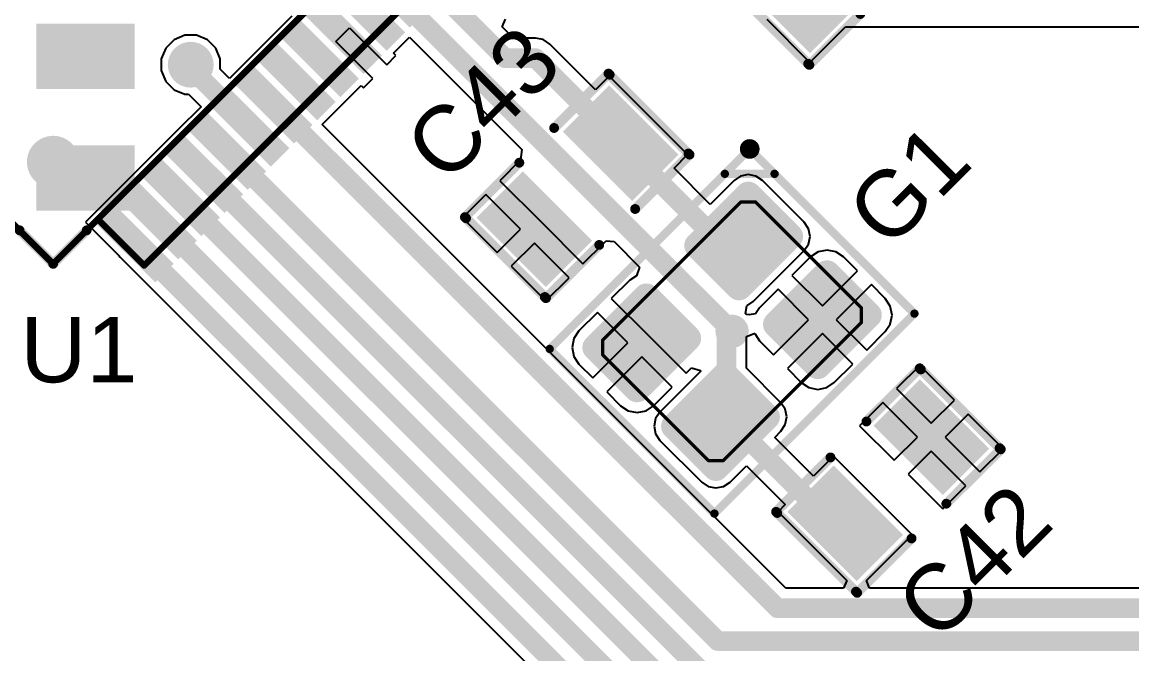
# Model space of a CAD drawing. Header units: millimetres. Extents: x 100 to 300, y 101 to 245.
# Drawn here: x 199.53 to 216.47, y 129.6 to 139.25 of the extents above; entities that cross this region are included whole.
import ezdxf

# ---------------------------------------------------------------- set-up
doc = ezdxf.new("R2010")
doc.units = ezdxf.units.MM
for name, color, linetype in [('BottomPaste', 16, 'Continuous'), ('BottomSolder', 6, 'Continuous'), ('Mechanical11', 56, 'Continuous'), ('Mechanical13', 56, 'Continuous'), ('Mechanical15', 56, 'Continuous'), ('TopLayer', 1, 'Continuous'), ('TopOverlay', 2, 'Continuous'), ('TopPaste', 8, 'Continuous'), ('TopSolder', 216, 'Continuous'), ('ViaHoleLayer', 16, 'Continuous')]:
    doc.layers.add(name, color=color, linetype=linetype)
doc.styles.add('Arial', font='', dxfattribs={"height": 0.2})
doc.styles.get('Arial').set_extended_font_data('Arial')

# ---------------------------------------------------------------- blocks, each defined once
blk = doc.blocks.new('LQFP100_66')
at = {"layer": 'TopLayer'}
for points in [[(-7.14999967, 6.149990239999999), (-7.14999967, 5.84999084), (-8.34999981, 5.84999084), (-8.34999981, 6.149990239999999)], [(-7.14999967, 5.649991239999999), (-7.14999967, 5.349991839999999), (-8.34999981, 5.349991839999999), (-8.34999981, 5.649991239999999)], [(-7.14999967, 5.14999224), (-7.14999967, 4.84999284), (-8.34999981, 4.84999284), (-8.34999981, 5.14999224)], [(-7.14999967, 4.64999324), (-7.14999967, 4.34999384), (-8.34999981, 4.34999384), (-8.34999981, 4.64999324)], [(-7.14999967, 4.14999424), (-7.14999967, 3.84999484), (-8.34999981, 3.84999484), (-8.34999981, 4.14999424)], [(-7.14999967, 3.64999524), (-7.14999967, 3.34999584), (-8.34999981, 3.34999584), (-8.34999981, 3.64999524)], [(-7.14999967, 3.14999624), (-7.14999967, 2.84999684), (-8.34999981, 2.84999684), (-8.34999981, 3.14999624)], [(-7.14999967, 2.64999724), (-7.14999967, 2.34999784), (-8.34999981, 2.34999784), (-8.34999981, 2.64999724)], [(-7.14999967, 2.14999824), (-7.14999967, 1.84999884), (-8.34999981, 1.84999884), (-8.34999981, 2.14999824)], [(-7.14999967, 1.64999924), (-7.14999967, 1.34999984), (-8.34999981, 1.34999984), (-8.34999981, 1.64999924)], [(-7.14999967, 1.15000024), (-7.14999967, 0.8500008399999999), (-8.34999981, 0.8500008399999999), (-8.34999981, 1.15000024)], [(-7.14999967, 0.65000124), (-7.14999967, 0.35000184), (-8.34999981, 0.35000184), (-8.34999981, 0.65000124)]]:
    blk.add_hatch(color=1, dxfattribs=at).paths.add_polyline_path(points)
at = {"layer": 'TopPaste'}
for points in [[(-7.14999967, 6.149990239999999), (-7.14999967, 5.84999084), (-8.34999981, 5.84999084), (-8.34999981, 6.149990239999999)], [(-7.14999967, 5.649991239999999), (-7.14999967, 5.349991839999999), (-8.34999981, 5.349991839999999), (-8.34999981, 5.649991239999999)], [(-7.14999967, 5.14999224), (-7.14999967, 4.84999284), (-8.34999981, 4.84999284), (-8.34999981, 5.14999224)], [(-7.14999967, 4.64999324), (-7.14999967, 4.34999384), (-8.34999981, 4.34999384), (-8.34999981, 4.64999324)], [(-7.14999967, 4.14999424), (-7.14999967, 3.84999484), (-8.34999981, 3.84999484), (-8.34999981, 4.14999424)], [(-7.14999967, 3.64999524), (-7.14999967, 3.34999584), (-8.34999981, 3.34999584), (-8.34999981, 3.64999524)], [(-7.14999967, 3.14999624), (-7.14999967, 2.84999684), (-8.34999981, 2.84999684), (-8.34999981, 3.14999624)], [(-7.14999967, 2.64999724), (-7.14999967, 2.34999784), (-8.34999981, 2.34999784), (-8.34999981, 2.64999724)], [(-7.14999967, 2.14999824), (-7.14999967, 1.84999884), (-8.34999981, 1.84999884), (-8.34999981, 2.14999824)], [(-7.14999967, 1.64999924), (-7.14999967, 1.34999984), (-8.34999981, 1.34999984), (-8.34999981, 1.64999924)], [(-7.14999967, 1.15000024), (-7.14999967, 0.8500008399999999), (-8.34999981, 0.8500008399999999), (-8.34999981, 1.15000024)], [(-7.14999967, 0.65000124), (-7.14999967, 0.35000184), (-8.34999981, 0.35000184), (-8.34999981, 0.65000124)]]:
    blk.add_hatch(color=8, dxfattribs=at).paths.add_polyline_path(points)
at = {"layer": 'TopSolder'}
for points in [[(-7.09999977, 6.19999014), (-7.09999977, 5.79999094), (-8.39999971, 5.79999094), (-8.39999971, 6.19999014)], [(-7.09999977, 5.69999114), (-7.09999977, 5.299991939999999), (-8.39999971, 5.299991939999999), (-8.39999971, 5.69999114)], [(-7.09999977, 5.199992139999999), (-7.09999977, 4.79999294), (-8.39999971, 4.79999294), (-8.39999971, 5.199992139999999)], [(-7.09999977, 4.69999314), (-7.09999977, 4.299993939999999), (-8.39999971, 4.299993939999999), (-8.39999971, 4.69999314)], [(-7.09999977, 4.19999414), (-7.09999977, 3.799994939999999), (-8.39999971, 3.799994939999999), (-8.39999971, 4.19999414)], [(-7.09999977, 3.69999514), (-7.09999977, 3.29999594), (-8.39999971, 3.29999594), (-8.39999971, 3.69999514)], [(-7.09999977, 3.19999614), (-7.09999977, 2.79999694), (-8.39999971, 2.79999694), (-8.39999971, 3.19999614)], [(-7.09999977, 2.69999714), (-7.09999977, 2.29999794), (-8.39999971, 2.29999794), (-8.39999971, 2.69999714)], [(-7.09999977, 2.19999814), (-7.09999977, 1.79999894), (-8.39999971, 1.79999894), (-8.39999971, 2.19999814)], [(-7.09999977, 1.69999914), (-7.09999977, 1.29999994), (-8.39999971, 1.29999994), (-8.39999971, 1.69999914)], [(-7.09999977, 1.20000014), (-7.09999977, 0.8000009399999999), (-8.39999971, 0.8000009399999999), (-8.39999971, 1.20000014)], [(-7.09999977, 0.7000011399999999), (-7.09999977, 0.30000194), (-8.39999971, 0.3000019399999999), (-8.39999971, 0.7000011399999999)]]:
    blk.add_hatch(color=216, dxfattribs=at).paths.add_polyline_path(points)
at = {"layer": 'Mechanical11', "const_width": 0.0999998}
for points in [[(7.10000104, 7.10000104), (-7.10000104, 7.10000104)], [(-7.099998499999999, 7.100003579999999), (-7.099998499999999, -7.099998499999999)], [(-8.0999965, 6.13500424), (-8.099993959999999, -6.13499408)], [(-7.099995959999999, 6.13500424), (-8.0999965, 6.13500424)]]:
    blk.add_lwpolyline(points, dxfattribs=at)
at = {"layer": 'Mechanical11'}
for points, const_width in [([(-7.124999719999999, 7.10000104, 1), (-7.075002359999999, 7.10000104, 1)], 0.0499999), ([(-7.124997179999999, 7.100003579999999, 1), (-7.074999819999999, 7.100003579999999, 1)], 0.0499999), ([(-5.80001634, 6.000000699999999, 1), (-6.20001554, 6.000000699999999, 1)], 0.3999992), ([(-8.124995179999999, 6.13500424, 1), (-8.07499782, 6.13500424, 1)], 0.0499999), ([(-8.124995179999999, 6.13500424, 1), (-8.07499782, 6.13500424, 1)], 0.0499999), ([(-7.124994640000001, 6.13500424, 1), (-7.074997279999999, 6.13500424, 1)], 0.0499999), ([(-6.30001534, 6.000000699999999, 1), (-6.10001574, 6.000000699999999, 1)], 0.1999996), ([(-5.900016139999999, 6.000000699999999, 1), (-5.70001654, 6.000000699999999, 1)], 0.1999996)]:
    blk.add_lwpolyline(points, format="xyb", close=True, dxfattribs=dict(at, const_width=const_width))
at = {"layer": 'TopOverlay', "const_width": 0.1499997}
for points in [[(-7.10016106, 7.10000104), (-7.1001636, 6.37500122)], [(-6.37516378, 7.10000104), (-7.10016106, 7.10000104)]]:
    blk.add_lwpolyline(points, dxfattribs=at)
at = {"layer": 'TopOverlay'}
for points, const_width in [([(-7.137661619999999, 7.10000104, 1), (-7.0626605, 7.10000104, 1)], 0.07499858), ([(-7.137661619999999, 7.10000104, 1), (-7.0626605, 7.10000104, 1)], 0.07499858), ([(-6.41266434, 7.10000104, 1), (-6.33766322, 7.10000104, 1)], 0.07499858), ([(-7.137664159999999, 6.37500122, 1), (-7.06266304, 6.37500122, 1)], 0.07499858), ([(-5.8000011, 5.999995619999999, 1), (-6.200000299999999, 5.999995619999999, 1)], 0.3999992), ([(-6.300000099999999, 5.999995619999999, 1), (-6.100000499999999, 5.999995619999999, 1)], 0.1999996), ([(-5.900000899999999, 5.999995619999999, 1), (-5.7000013, 5.999995619999999, 1)], 0.1999996)]:
    blk.add_lwpolyline(points, format="xyb", close=True, dxfattribs=dict(at, const_width=const_width))
blk = doc.blocks.new('RES0805_118')
at = {"layer": 'TopLayer'}
for points in [[(-1.38780139, 0.6782968399999999), (-0.4878006499999999, 0.6782968399999999), (-0.4878006499999999, -0.7187031599999999), (-1.38780139, -0.7187031599999999)], [(0.49219993, 0.67829938), (1.39220067, 0.67829938), (1.39220067, -0.7187006199999999), (0.49219993, -0.7187006199999999)]]:
    blk.add_hatch(color=1, dxfattribs=at).paths.add_polyline_path(points)
at = {"layer": 'TopPaste'}
for points in [[(-1.38780139, 0.6782968399999999), (-0.4878006499999999, 0.6782968399999999), (-0.4878006499999999, -0.7187031599999999), (-1.38780139, -0.7187031599999999)], [(0.49219993, 0.67829938), (1.39220067, 0.67829938), (1.39220067, -0.7187006199999999), (0.49219993, -0.7187006199999999)]]:
    blk.add_hatch(color=8, dxfattribs=at).paths.add_polyline_path(points)
at = {"layer": 'TopSolder'}
for points in [[(-1.43780129, 0.72829674), (-0.43780075, 0.72829674), (-0.43780075, -0.76870306), (-1.43780129, -0.76870306)], [(0.44220003, 0.72829928), (1.44220057, 0.72829928), (1.44220057, -0.76870052), (0.44220003, -0.76870052)]]:
    blk.add_hatch(color=216, dxfattribs=at).paths.add_polyline_path(points)
at = {"layer": 'TopOverlay', "const_width": 0.1499997}
for points in [[(-0.47500032, 0.8500008399999999), (-1.5750032, 0.8500008399999999)], [(-1.57500066, -0.87499952), (-1.57500066, 0.8249970799999999)], [(1.5750032, 0.8500008399999999), (0.47500032, 0.8500008399999999)], [(1.57500066, -0.87499952), (1.57500066, 0.8249970799999999)], [(-0.4499991, -0.90000074), (-1.57500066, -0.90000074)], [(1.57500066, -0.90000074), (0.47500032, -0.90000074)]]:
    blk.add_lwpolyline(points, dxfattribs=at)
at = {"layer": 'TopOverlay', "const_width": 0.07499858}
for points in [[(-1.61250376, 0.8500008399999999, 1), (-1.53750264, 0.8500008399999999, 1)], [(-1.61250122, 0.8249970799999999, 1), (-1.5375001, 0.8249970799999999, 1)], [(-0.5125008799999999, 0.8500008399999999, 1), (-0.43749976, 0.8500008399999999, 1)], [(0.43749976, 0.8500008399999999, 1), (0.5125008799999999, 0.8500008399999999, 1)], [(1.5375001, 0.8249970799999999, 1), (1.61250122, 0.8249970799999999, 1)], [(1.53750264, 0.8500008399999999, 1), (1.61250376, 0.8500008399999999, 1)], [(-1.61250122, -0.87499952, 1), (-1.5375001, -0.87499952, 1)], [(-1.61250122, -0.90000074, 1), (-1.5375001, -0.90000074, 1)], [(-0.4874996599999999, -0.90000074, 1), (-0.41249854, -0.90000074, 1)], [(0.43749976, -0.90000074, 1), (0.5125008799999999, -0.90000074, 1)], [(1.5375001, -0.87499952, 1), (1.61250122, -0.87499952, 1)], [(1.5375001, -0.90000074, 1), (1.61250122, -0.90000074, 1)]]:
    blk.add_lwpolyline(points, format="xyb", close=True, dxfattribs=at)
blk = doc.blocks.new('TSX_3225_153')
at = {"layer": 'Mechanical15'}
h = blk.add_hatch(color=56, dxfattribs=at)
edge = h.paths.add_edge_path()
edge.add_arc((0, 0), 0.254, 0, 360)
at = {"layer": 'TopLayer'}
h = blk.add_hatch(color=1, dxfattribs=at)
edge = h.paths.add_edge_path()
edge.add_arc((-1.65000051, 1.30000121), 0.1499997, 90, 180)
edge.add_line((-1.80000021, 1.30000121), (-1.80000021, 0.4000004699999999))
edge.add_arc((-1.65000051, 0.4000004699999999), 0.1499997, 180, 270.0000000000001)
edge.add_line((-1.65000051, 0.25000077), (-0.5500001699999999, 0.25000077))
edge.add_arc((-0.55000017, 0.4000004699999999), 0.1499997, 270, 360)
edge.add_line((-0.4000004700000001, 0.4000004699999999), (-0.4000004700000001, 1.30000121))
edge.add_arc((-0.55000017, 1.30000121), 0.1499997, 0, 90)
edge.add_line((-0.55000017, 1.45000091), (-1.65000051, 1.45000091))
h = blk.add_hatch(color=1, dxfattribs=at)
edge = h.paths.add_edge_path()
edge.add_arc((0.54999763, 1.29999867), 0.1499997, 90, 180)
edge.add_line((0.3999979300000001, 1.29999867), (0.3999979300000001, 0.3999979300000001))
edge.add_arc((0.54999763, 0.39999793), 0.1499997, 180, 270)
edge.add_line((0.54999763, 0.24999823), (1.64999797, 0.24999823))
edge.add_arc((1.64999797, 0.39999793), 0.1499997, 270, 360)
edge.add_line((1.79999767, 0.39999793), (1.79999767, 1.29999867))
edge.add_arc((1.64999797, 1.29999867), 0.1499997, 0, 90)
edge.add_line((1.64999797, 1.44999837), (0.54999763, 1.44999837))
h = blk.add_hatch(color=1, dxfattribs=at)
edge = h.paths.add_edge_path()
edge.add_arc((-1.65000051, -0.4000004699999999), 0.1499997, 90, 180)
edge.add_line((-1.80000021, -0.4000004699999999), (-1.80000021, -1.30000121))
edge.add_arc((-1.65000051, -1.30000121), 0.1499997, 180, 270.0000000000001)
edge.add_line((-1.65000051, -1.45000091), (-0.5500001699999999, -1.45000091))
edge.add_arc((-0.55000017, -1.30000121), 0.1499997, 270, 360)
edge.add_line((-0.4000004700000001, -1.30000121), (-0.4000004700000001, -0.4000004699999999))
edge.add_arc((-0.55000017, -0.4000004699999999), 0.1499997, 0, 90)
edge.add_line((-0.55000017, -0.25000077), (-1.65000051, -0.25000077))
h = blk.add_hatch(color=1, dxfattribs=at)
edge = h.paths.add_edge_path()
edge.add_arc((0.55000017, -0.4000004699999999), 0.1499997, 90, 180)
edge.add_line((0.4000004700000001, -0.4000004699999999), (0.4000004700000001, -1.30000121))
edge.add_arc((0.55000017, -1.30000121), 0.1499997, 180, 270)
edge.add_line((0.55000017, -1.45000091), (1.65000051, -1.45000091))
edge.add_arc((1.65000051, -1.30000121), 0.1499997, 270, 360)
edge.add_line((1.80000021, -1.30000121), (1.80000021, -0.4000004699999999))
edge.add_arc((1.65000051, -0.4000004699999999), 0.1499997, 0, 90.0000000000001)
edge.add_line((1.65000051, -0.25000077), (0.5500001699999999, -0.25000077))
at = {"layer": 'TopPaste'}
h = blk.add_hatch(color=8, dxfattribs=at)
edge = h.paths.add_edge_path()
edge.add_arc((-1.65000051, 1.30000121), 0.1499997, 90, 180)
edge.add_line((-1.80000021, 1.30000121), (-1.80000021, 0.4000004699999999))
edge.add_arc((-1.65000051, 0.4000004699999999), 0.1499997, 180, 270.0000000000001)
edge.add_line((-1.65000051, 0.25000077), (-0.5500001699999999, 0.25000077))
edge.add_arc((-0.55000017, 0.4000004699999999), 0.1499997, 270, 360)
edge.add_line((-0.4000004700000001, 0.4000004699999999), (-0.4000004700000001, 1.30000121))
edge.add_arc((-0.55000017, 1.30000121), 0.1499997, 0, 90)
edge.add_line((-0.55000017, 1.45000091), (-1.65000051, 1.45000091))
h = blk.add_hatch(color=8, dxfattribs=at)
edge = h.paths.add_edge_path()
edge.add_arc((0.54999763, 1.29999867), 0.1499997, 90, 180)
edge.add_line((0.3999979300000001, 1.29999867), (0.3999979300000001, 0.3999979300000001))
edge.add_arc((0.54999763, 0.39999793), 0.1499997, 180, 270)
edge.add_line((0.54999763, 0.24999823), (1.64999797, 0.24999823))
edge.add_arc((1.64999797, 0.39999793), 0.1499997, 270, 360)
edge.add_line((1.79999767, 0.39999793), (1.79999767, 1.29999867))
edge.add_arc((1.64999797, 1.29999867), 0.1499997, 0, 90)
edge.add_line((1.64999797, 1.44999837), (0.54999763, 1.44999837))
h = blk.add_hatch(color=8, dxfattribs=at)
edge = h.paths.add_edge_path()
edge.add_arc((-1.65000051, -0.4000004699999999), 0.1499997, 90, 180)
edge.add_line((-1.80000021, -0.4000004699999999), (-1.80000021, -1.30000121))
edge.add_arc((-1.65000051, -1.30000121), 0.1499997, 180, 270.0000000000001)
edge.add_line((-1.65000051, -1.45000091), (-0.5500001699999999, -1.45000091))
edge.add_arc((-0.55000017, -1.30000121), 0.1499997, 270, 360)
edge.add_line((-0.4000004700000001, -1.30000121), (-0.4000004700000001, -0.4000004699999999))
edge.add_arc((-0.55000017, -0.4000004699999999), 0.1499997, 0, 90)
edge.add_line((-0.55000017, -0.25000077), (-1.65000051, -0.25000077))
h = blk.add_hatch(color=8, dxfattribs=at)
edge = h.paths.add_edge_path()
edge.add_arc((0.55000017, -0.4000004699999999), 0.1499997, 90, 180)
edge.add_line((0.4000004700000001, -0.4000004699999999), (0.4000004700000001, -1.30000121))
edge.add_arc((0.55000017, -1.30000121), 0.1499997, 180, 270)
edge.add_line((0.55000017, -1.45000091), (1.65000051, -1.45000091))
edge.add_arc((1.65000051, -1.30000121), 0.1499997, 270, 360)
edge.add_line((1.80000021, -1.30000121), (1.80000021, -0.4000004699999999))
edge.add_arc((1.65000051, -0.4000004699999999), 0.1499997, 0, 90.0000000000001)
edge.add_line((1.65000051, -0.25000077), (0.5500001699999999, -0.25000077))
at = {"layer": 'TopSolder'}
h = blk.add_hatch(color=216, dxfattribs=at)
edge = h.paths.add_edge_path()
edge.add_arc((-1.65000051, 1.30000121), 0.1999996, 90, 180)
edge.add_line((-1.85000011, 1.30000121), (-1.85000011, 0.4000004699999999))
edge.add_arc((-1.65000051, 0.4000004699999999), 0.1999996, 180, 269.9999999999999)
edge.add_line((-1.65000051, 0.2000008699999999), (-0.5500001699999999, 0.2000008699999999))
edge.add_arc((-0.55000017, 0.4000004699999999), 0.1999996, 270, 360)
edge.add_line((-0.35000057, 0.4000004699999999), (-0.35000057, 1.30000121))
edge.add_arc((-0.55000017, 1.30000121), 0.1999996, 0, 90)
edge.add_line((-0.55000017, 1.50000081), (-1.65000051, 1.50000081))
h = blk.add_hatch(color=216, dxfattribs=at)
edge = h.paths.add_edge_path()
edge.add_arc((0.54999763, 1.29999867), 0.1999996, 90, 180)
edge.add_line((0.34999803, 1.29999867), (0.34999803, 0.3999979300000001))
edge.add_arc((0.54999763, 0.39999793), 0.1999996, 180, 270)
edge.add_line((0.54999763, 0.19999833), (1.64999797, 0.19999833))
edge.add_arc((1.64999797, 0.39999793), 0.1999996, 270, 360)
edge.add_line((1.84999757, 0.39999793), (1.84999757, 1.29999867))
edge.add_arc((1.64999797, 1.29999867), 0.1999996, 0, 90)
edge.add_line((1.64999797, 1.49999827), (0.54999763, 1.49999827))
h = blk.add_hatch(color=216, dxfattribs=at)
edge = h.paths.add_edge_path()
edge.add_arc((-1.65000051, -0.4000004699999999), 0.1999996, 90, 180)
edge.add_line((-1.85000011, -0.4000004699999999), (-1.85000011, -1.30000121))
edge.add_arc((-1.65000051, -1.30000121), 0.1999996, 180, 269.9999999999999)
edge.add_line((-1.65000051, -1.50000081), (-0.5500001699999999, -1.50000081))
edge.add_arc((-0.55000017, -1.30000121), 0.1999996, 270, 360)
edge.add_line((-0.35000057, -1.30000121), (-0.35000057, -0.4000004699999999))
edge.add_arc((-0.55000017, -0.4000004699999999), 0.1999996, 0, 90)
edge.add_line((-0.55000017, -0.2000008699999999), (-1.65000051, -0.2000008699999999))
h = blk.add_hatch(color=216, dxfattribs=at)
edge = h.paths.add_edge_path()
edge.add_arc((0.55000017, -0.4000004699999999), 0.1999996, 90, 180)
edge.add_line((0.35000057, -0.4000004699999999), (0.35000057, -1.30000121))
edge.add_arc((0.55000017, -1.30000121), 0.1999996, 180, 270)
edge.add_line((0.55000017, -1.50000081), (1.65000051, -1.50000081))
edge.add_arc((1.65000051, -1.30000121), 0.1999996, 270, 360)
edge.add_line((1.85000011, -1.30000121), (1.85000011, -0.4000004699999999))
edge.add_arc((1.65000051, -0.4000004699999999), 0.1999996, 0, 89.99999999999987)
edge.add_line((1.65000051, -0.2000008699999999), (0.5500001699999999, -0.2000008699999999))
at = {"layer": 'Mechanical13', "const_width": 0.0499999}
for points in [[(-1.49266656, 1.3000736), (-1.64974016, 1.143)], [(1.49392386, 1.3000736), (-1.49266656, 1.3000736)], [(1.6502253, 1.14377216), (1.49392386, 1.3000736)], [(-1.64974016, -1.143), (-1.64974016, 1.143)], [(1.6502253, -1.143), (1.6502253, 1.14377216)], [(-1.49282912, -1.29991104), (-1.64974016, -1.143)], [(1.6502253, -1.143), (1.49331426, -1.29991104)], [(1.49331426, -1.29991104), (-1.49282912, -1.29991104)]]:
    blk.add_lwpolyline(points, dxfattribs=at)
at = {"layer": 'Mechanical13', "const_width": 0.02499868}
for points in [[(-1.5051659, 1.3000736, 1), (-1.48016722, 1.3000736, 1)], [(-1.5051659, 1.3000736, 1), (-1.48016722, 1.3000736, 1)], [(1.48142452, 1.3000736, 1), (1.5064232, 1.3000736, 1)], [(1.48142452, 1.3000736, 1), (1.5064232, 1.3000736, 1)], [(-1.6622395, 1.143, 1), (-1.63724082, 1.143, 1)], [(-1.6622395, 1.143, 1), (-1.63724082, 1.143, 1)], [(1.63772596, 1.14377216, 1), (1.66272464, 1.14377216, 1)], [(1.63772596, 1.14377216, 1), (1.66272464, 1.14377216, 1)], [(-1.6622395, -1.143, 1), (-1.63724082, -1.143, 1)], [(-1.6622395, -1.143, 1), (-1.63724082, -1.143, 1)], [(1.63772596, -1.143, 1), (1.66272464, -1.143, 1)], [(1.63772596, -1.143, 1), (1.66272464, -1.143, 1)], [(-1.50532846, -1.29991104, 1), (-1.48032978, -1.29991104, 1)], [(-1.50532846, -1.29991104, 1), (-1.48032978, -1.29991104, 1)], [(1.48081492, -1.29991104, 1), (1.5058136, -1.29991104, 1)], [(1.48081492, -1.29991104, 1), (1.5058136, -1.29991104, 1)]]:
    blk.add_lwpolyline(points, format="xyb", close=True, dxfattribs=at)
at = {"layer": 'Mechanical15', "const_width": 0.127}
for points in [[(2.159, 1.778), (-2.159, 1.778)], [(-2.159, -1.778), (-2.159, 1.778)], [(2.159, -1.778), (2.159, 1.778)], [(2.159, -1.778), (-2.159, -1.778)]]:
    blk.add_lwpolyline(points, dxfattribs=at)
at = {"layer": 'Mechanical15', "const_width": 0.0635}
for points in [[(-2.19075, 1.778, 1), (-2.12725, 1.778, 1)], [(-2.19075, 1.778, 1), (-2.12725, 1.778, 1)], [(2.12725, 1.778, 1), (2.19075, 1.778, 1)], [(2.12725, 1.778, 1), (2.19075, 1.778, 1)], [(-2.19075, -1.778, 1), (-2.12725, -1.778, 1)], [(-2.19075, -1.778, 1), (-2.12725, -1.778, 1)], [(2.12725, -1.778, 1), (2.19075, -1.778, 1)], [(2.12725, -1.778, 1), (2.19075, -1.778, 1)]]:
    blk.add_lwpolyline(points, format="xyb", close=True, dxfattribs=at)
at = {"layer": 'TopOverlay', "const_width": 0.127}
for points in [[(2.159, 1.778), (-2.159, 1.778)], [(-2.159, -1.24100082), (-2.159, 1.778)], [(2.159, -1.778), (2.159, 1.778)], [(-1.62199828, -1.778), (-2.159, -1.24100082)], [(2.159, -1.778), (-1.62199828, -1.778)]]:
    blk.add_lwpolyline(points, dxfattribs=at)
at = {"layer": 'TopOverlay'}
for points, const_width in [([(-2.19075, 1.778, 1), (-2.12725, 1.778, 1)], 0.0635), ([(-2.19075, 1.778, 1), (-2.12725, 1.778, 1)], 0.0635), ([(2.12725, 1.778, 1), (2.19075, 1.778, 1)], 0.0635), ([(2.12725, 1.778, 1), (2.19075, 1.778, 1)], 0.0635), ([(-2.19075, -1.24100082, 1), (-2.12725, -1.24100082, 1)], 0.0635), ([(-2.19075, -1.24100082, 1), (-2.12725, -1.24100082, 1)], 0.0635), ([(-2.0590002, -1.778, 1), (-2.2589998, -1.778, 1)], 0.0999998), ([(-2.28399848, -1.778, 1), (-2.23400112, -1.778, 1)], 0.0499999), ([(-2.08399888, -1.778, 1), (-2.03400152, -1.778, 1)], 0.0499999), ([(-1.65374828, -1.778, 1), (-1.59024828, -1.778, 1)], 0.0635), ([(-1.65374828, -1.778, 1), (-1.59024828, -1.778, 1)], 0.0635), ([(2.12725, -1.778, 1), (2.19075, -1.778, 1)], 0.0635), ([(2.12725, -1.778, 1), (2.19075, -1.778, 1)], 0.0635)]:
    blk.add_lwpolyline(points, format="xyb", close=True, dxfattribs=dict(at, const_width=const_width))
blk = doc.blocks.new('CAP0805_162')
at = {"layer": 'TopLayer'}
for points in [[(-1.37900029, 0.70449948), (-0.47899955, 0.70449948), (-0.47899955, -0.69250052), (-1.37900029, -0.69250052)], [(0.48100107, 0.70449948), (1.38100181, 0.70449948), (1.38100181, -0.69250052), (0.48100107, -0.69250052)]]:
    blk.add_hatch(color=1, dxfattribs=at).paths.add_polyline_path(points)
at = {"layer": 'TopPaste'}
for points in [[(-1.37900029, 0.70449948), (-0.47899955, 0.70449948), (-0.47899955, -0.69250052), (-1.37900029, -0.69250052)], [(0.48100107, 0.70449948), (1.38100181, 0.70449948), (1.38100181, -0.69250052), (0.48100107, -0.69250052)]]:
    blk.add_hatch(color=8, dxfattribs=at).paths.add_polyline_path(points)
at = {"layer": 'TopSolder'}
for points in [[(-1.42900019, 0.7544993799999999), (-0.42899965, 0.7544993799999999), (-0.42899965, -0.7425004199999999), (-1.42900019, -0.7425004199999999)], [(0.4310011699999999, 0.7544993799999999), (1.43100171, 0.7544993799999999), (1.43100171, -0.7425004199999999), (0.4310011699999999, -0.7425004199999999)]]:
    blk.add_hatch(color=216, dxfattribs=at).paths.add_polyline_path(points)
at = {"layer": 'TopOverlay', "const_width": 0.1499997}
for points in [[(-0.37500052, 0.8750020599999999), (-1.55000198, 0.8750020599999999)], [(-1.55000198, -0.8500008399999999), (-1.55000198, 0.8500008399999999)], [(1.54999944, 0.87499952), (0.3999992, 0.87499952)], [(1.54999944, -0.85000338), (1.54999944, 0.8499983)], [(-0.37500052, -0.8750020599999999), (-1.55000198, -0.8750020599999999)], [(1.54999944, -0.8750045999999999), (0.37500052, -0.8750045999999999)]]:
    blk.add_lwpolyline(points, dxfattribs=at)
at = {"layer": 'TopOverlay', "const_width": 0.07499858}
for points in [[(-1.58750254, 0.8750020599999999, 1), (-1.51250142, 0.8750020599999999, 1)], [(-1.58750254, 0.8500008399999999, 1), (-1.51250142, 0.8500008399999999, 1)], [(-0.41250108, 0.8750020599999999, 1), (-0.33749996, 0.8750020599999999, 1)], [(0.36249864, 0.87499952, 1), (0.43749976, 0.87499952, 1)], [(1.51249888, 0.87499952, 1), (1.5875, 0.87499952, 1)], [(1.51249888, 0.8499983, 1), (1.5875, 0.8499983, 1)], [(-1.58750254, -0.8500008399999999, 1), (-1.51250142, -0.8500008399999999, 1)], [(-1.58750254, -0.8750020599999999, 1), (-1.51250142, -0.8750020599999999, 1)], [(-0.41250108, -0.8750020599999999, 1), (-0.33749996, -0.8750020599999999, 1)], [(0.33749996, -0.8750045999999999, 1), (0.41250108, -0.8750045999999999, 1)], [(1.51249888, -0.85000338, 1), (1.5875, -0.85000338, 1)], [(1.51249888, -0.8750045999999999, 1), (1.5875, -0.8750045999999999, 1)]]:
    blk.add_lwpolyline(points, format="xyb", close=True, dxfattribs=at)
blk = doc.blocks.new('CAP0805_163')
at = {"layer": 'TopLayer'}
for points in [[(-1.37899775, 0.70449948), (-0.47899701, 0.70449948), (-0.47899701, -0.69250052), (-1.37899775, -0.69250052)], [(0.48100107, 0.70449948), (1.38100181, 0.70449948), (1.38100181, -0.69250052), (0.48100107, -0.69250052)]]:
    blk.add_hatch(color=1, dxfattribs=at).paths.add_polyline_path(points)
at = {"layer": 'TopPaste'}
for points in [[(-1.37899775, 0.70449948), (-0.47899701, 0.70449948), (-0.47899701, -0.69250052), (-1.37899775, -0.69250052)], [(0.48100107, 0.70449948), (1.38100181, 0.70449948), (1.38100181, -0.69250052), (0.48100107, -0.69250052)]]:
    blk.add_hatch(color=8, dxfattribs=at).paths.add_polyline_path(points)
at = {"layer": 'TopSolder'}
for points in [[(-1.42899765, 0.7544993799999999), (-0.42899711, 0.7544993799999999), (-0.42899711, -0.7425004199999999), (-1.42899765, -0.7425004199999999)], [(0.4310011699999999, 0.7544993799999999), (1.43100171, 0.7544993799999999), (1.43100171, -0.7425004199999999), (0.4310011699999999, -0.7425004199999999)]]:
    blk.add_hatch(color=216, dxfattribs=at).paths.add_polyline_path(points)
at = {"layer": 'TopOverlay', "const_width": 0.1499997}
for points in [[(-1.54999944, 0.8750045999999999), (-0.37500052, 0.8750020599999999)], [(-1.5499969, 0.8500008399999999), (-1.54999944, -0.8499983)], [(0.3999992, 0.87499952), (1.54999944, 0.87499952)], [(1.54999944, 0.8499983), (1.54999944, -0.85000338)], [(-1.54999944, -0.87499952), (-0.37500052, -0.8750020599999999)], [(0.37500052, -0.8750045999999999), (1.54999944, -0.8750045999999999)]]:
    blk.add_lwpolyline(points, dxfattribs=at)
at = {"layer": 'TopOverlay', "const_width": 0.07499858}
for points in [[(-1.5875, 0.8750045999999999, 1), (-1.51249888, 0.8750045999999999, 1)], [(-1.58749746, 0.8500008399999999, 1), (-1.51249634, 0.8500008399999999, 1)], [(-0.41250108, 0.8750020599999999, 1), (-0.33749996, 0.8750020599999999, 1)], [(0.36249864, 0.87499952, 1), (0.43749976, 0.87499952, 1)], [(1.51249888, 0.87499952, 1), (1.5875, 0.87499952, 1)], [(1.51249888, 0.8499983, 1), (1.5875, 0.8499983, 1)], [(-1.5875, -0.8499983, 1), (-1.51249888, -0.8499983, 1)], [(-1.5875, -0.87499952, 1), (-1.51249888, -0.87499952, 1)], [(-0.41250108, -0.8750020599999999, 1), (-0.33749996, -0.8750020599999999, 1)], [(0.33749996, -0.8750045999999999, 1), (0.41250108, -0.8750045999999999, 1)], [(1.51249888, -0.85000338, 1), (1.5875, -0.85000338, 1)], [(1.51249888, -0.8750045999999999, 1), (1.5875, -0.8750045999999999, 1)]]:
    blk.add_lwpolyline(points, format="xyb", close=True, dxfattribs=at)
blk = doc.blocks.new('CAP0805_B_175')
at = {"layer": 'BottomPaste'}
for points in [[(-1.37900029, 0.69250052), (-0.47899955, 0.69250052), (-0.47899955, -0.70449948), (-1.37900029, -0.70449948)], [(0.48100107, 0.69250052), (1.38100181, 0.69250052), (1.38100181, -0.70449948), (0.48100107, -0.70449948)]]:
    blk.add_hatch(color=16, dxfattribs=at).paths.add_polyline_path(points)
at = {"layer": 'BottomSolder'}
for points in [[(-1.42900019, 0.7425004199999999), (-0.42899965, 0.7425004199999999), (-0.42899965, -0.7544993799999999), (-1.42900019, -0.7544993799999999)], [(0.4310011699999999, 0.7425004199999999), (1.43100171, 0.7425004199999999), (1.43100171, -0.7544993799999999), (0.4310011699999999, -0.7544993799999999)]]:
    blk.add_hatch(color=6, dxfattribs=at).paths.add_polyline_path(points)

msp = doc.modelspace()

# ---------------------------------------------------------------- hatches: boundary and pattern name
at = {"layer": 'BottomSolder'}
h = msp.add_hatch(color=6, dxfattribs=at)
edge = h.paths.add_edge_path()
edge.add_arc((202.09999966, 138.59999966), 0.3499993, 0, 360)
at = {"layer": 'TopLayer'}
h = msp.add_hatch(color=1, dxfattribs=at)
edge = h.paths.add_edge_path()
edge.add_arc((202.09999966, 138.59999966), 0.2999994, 0, 360)
at = {"layer": 'TopSolder'}
h = msp.add_hatch(color=216, dxfattribs=at)
edge = h.paths.add_edge_path()
edge.add_arc((202.09999966, 138.59999966), 0.3499993, 0, 360)
at = {"layer": 'ViaHoleLayer'}
h = msp.add_hatch(color=16, dxfattribs=at)
edge = h.paths.add_edge_path()
edge.add_arc((202.09999966, 138.59999966), 0.1499997, 0, 360)

# ---------------------------------------------------------------- linework, layer by layer
at = {"layer": 'TopLayer'}
for p, q in [((203.6416044, 139.34210892), (202.69116688, 138.3916714)), ((206.85578644, 139.17679048), (206.9043868, 139.29412324)), ((210.89240778, 139.29412324), (211.55109582, 138.6354352)), ((204.3133582, 138.95319682), (204.52548884, 139.16532746)), ((204.52548884, 139.16532746), (205.0911697, 138.5996466)), ((207.02669796, 139.00587642), (206.85578644, 139.17679048)), ((211.55109582, 138.6354352), (212.0937465, 139.17808588)), ((212.0937465, 139.17808588), (236.08394998, 139.17808588)), ((201.84509542, 138.98148988), (201.71850944, 138.8549039)), ((202.01049006, 139.04999876), (201.84509542, 138.98148988)), ((202.18950926, 139.04999876), (202.01049006, 139.04999876)), ((202.3549039, 138.98148988), (202.18950926, 139.04999876)), ((202.48148988, 138.8549039), (202.3549039, 138.98148988)), ((204.87903906, 138.38751596), (204.3133582, 138.95319682)), ((205.19723248, 138.77642044), (205.44056702, 139.01975498)), ((205.44056702, 139.01975498), (207.15657324, 137.30374876)), ((207.36379406, 139.00587642), (207.02669796, 139.00587642)), ((207.36380676, 139.00587896), (207.36379406, 139.00587642)), ((207.48086012, 138.98259224), (207.36380676, 139.00587896)), ((207.58009538, 138.91628808), (207.48086012, 138.98259224)), ((208.27745492, 138.21893108), (207.58009538, 138.91628808)), ((201.71850944, 138.8549039), (201.65000056, 138.68950926)), ((202.54999876, 138.68950926), (202.48148988, 138.8549039)), ((205.0911697, 138.5996466), (205.23258928, 138.74106618)), ((205.23258928, 138.74106618), (205.19723248, 138.77642044)), ((201.65000056, 138.68950926), (201.65000056, 138.51049006)), ((202.54999876, 138.53283952), (202.54999876, 138.68950926)), ((201.65000056, 138.51049006), (201.71850944, 138.34509542)), ((202.69116688, 138.3916714), (202.54999876, 138.53283952)), ((204.73761694, 138.24609384), (204.87903906, 138.38751596)), ((208.48542758, 138.42690374), (208.27745492, 138.21893108)), ((209.68538708, 137.22694424), (208.48542758, 138.42690374)), ((201.71850944, 138.34509542), (201.84509542, 138.21850944)), ((201.84509542, 138.21850944), (202.01049006, 138.15000056)), ((204.10537792, 137.68456588), (204.70226268, 138.28145064)), ((204.70226268, 138.28145064), (204.73761694, 138.24609384)), ((202.01049006, 138.15000056), (202.06768324, 138.15000056)), ((202.06768324, 138.15000056), (202.25858964, 137.95909416)), ((202.25858964, 137.95909416), (201.90919486, 137.60969938)), ((201.90919486, 137.60969938), (201.20208934, 136.90259386)), ((211.18406328, 130.60587798), (204.10537792, 137.68456588)), ((207.15657324, 137.30374876), (207.13426442, 137.14645164)), ((209.47741188, 137.01896904), (209.68538708, 137.22694424)), ((207.13426442, 137.14645164), (206.81666028, 136.8288475)), ((201.20208934, 136.90259386), (200.49498382, 136.19548834)), ((210.0296155, 136.46676796), (209.47741188, 137.01896904)), ((210.49383352, 136.89805488), (210.39459826, 136.83175072)), ((210.61088688, 136.92133906), (210.49383352, 136.89805488)), ((210.72794024, 136.89805488), (210.61088688, 136.92133906)), ((210.82717296, 136.83175072), (210.72794024, 136.89805488)), ((206.81666028, 136.8288475), (207.45200064, 136.19350714)), ((210.39459826, 136.83175072), (210.0296155, 136.46676796)), ((211.46356996, 136.19535372), (210.82717296, 136.83175072)), ((206.60452964, 136.61671686), (206.2509718, 136.26315902)), ((207.13380468, 136.08744182), (206.60452964, 136.61671686)), ((200.49498382, 136.19548834), (201.0044113, 135.68606086)), ((206.2509718, 136.26315902), (206.78024684, 135.73388398)), ((207.45200064, 136.19350714), (208.08733084, 135.55817694)), ((211.52987412, 136.096121), (211.46356996, 136.19535372)), ((206.78024684, 135.73388398), (207.13380468, 136.08744182)), ((211.5531583, 135.97906764), (211.52987412, 136.096121)), ((207.34593532, 135.87530864), (206.99237748, 135.52175334)), ((207.8752002, 135.3460463), (207.34593532, 135.87530864)), ((208.08733084, 135.55817694), (208.40493498, 135.87578108)), ((208.40493498, 135.87578108), (208.44087852, 135.91172208)), ((208.44087852, 135.91172208), (208.5622321, 135.8980899)), ((208.5622321, 135.8980899), (208.95183762, 135.50848438)), ((211.46356996, 135.76277902), (211.52987412, 135.86201428)), ((211.52987412, 135.86201428), (211.5531583, 135.97906764)), ((201.0044113, 135.68606086), (201.02115498, 135.66100122)), ((210.68575338, 134.98496244), (211.46356996, 135.76277902)), ((211.67640672, 135.74307116), (211.56063352, 135.66571546)), ((211.81296982, 135.77023646), (211.67640672, 135.74307116)), ((211.94953292, 135.74307116), (211.81296982, 135.77023646)), ((212.06530612, 135.66571546), (211.94953292, 135.74307116)), ((201.02115498, 135.66100122), (211.98370608, 124.69845012)), ((206.99237748, 135.52175334), (207.52164236, 134.99248846)), ((208.95183762, 135.50848438), (208.90220856, 135.3785075)), ((211.56063352, 135.66571546), (211.27779944, 135.38288138)), ((212.27743422, 135.45358736), (212.06530612, 135.66571546)), ((207.52164236, 134.99248846), (207.8752002, 135.3460463)), ((208.90220856, 135.3785075), (208.80291488, 135.3121627)), ((211.27779944, 135.38288138), (211.74226384, 134.91841698)), ((211.74226384, 134.91841698), (212.27743422, 135.45358736)), ((208.80291488, 135.3121627), (208.52006556, 135.02931338)), ((211.0656688, 135.17075074), (210.78281694, 134.88789888)), ((211.5301332, 134.70628634), (211.0656688, 135.17075074)), ((212.48956486, 135.24145672), (211.95439448, 134.70628634)), ((212.70170058, 135.029321), (212.48956486, 135.24145672)), ((208.52006556, 135.02931338), (209.09059782, 134.45878366)), ((212.77905628, 134.9135478), (212.70170058, 135.029321)), ((210.56653848, 134.8021307), (210.58652066, 134.91865828)), ((210.58652066, 134.91865828), (210.68575338, 134.98496244)), ((210.78281694, 134.88789888), (210.72178836, 134.79656302)), ((212.80622158, 134.7769847), (212.77905628, 134.9135478)), ((208.30793492, 134.81718274), (208.0250983, 134.53434612)), ((208.77239932, 134.35271834), (208.30793492, 134.81718274)), ((210.57834186, 134.7840332), (210.56653848, 134.8021307)), ((210.62601004, 134.77956788), (210.57834186, 134.7840332)), ((210.72178836, 134.79656302), (210.62601004, 134.77956788)), ((210.99494504, 134.17109818), (211.5301332, 134.70628634)), ((211.95439448, 134.70628634), (212.4188665, 134.24181432)), ((212.77905628, 134.6404216), (212.80622158, 134.7769847)), ((208.0250983, 134.53434612), (207.9477426, 134.41857292)), ((210.58234236, 134.451725), (210.69987324, 134.4949304)), ((210.69987324, 134.4949304), (210.70934236, 134.4931905)), ((210.70934236, 134.4931905), (210.78281694, 134.38322628)), ((211.74226384, 134.49415316), (211.20707568, 133.95896754)), ((212.20673586, 134.02968368), (211.74226384, 134.49415316)), ((212.4188665, 134.24181432), (212.70170058, 134.5246484)), ((212.70170058, 134.5246484), (212.77905628, 134.6404216)), ((207.9477426, 134.41857292), (207.9205773, 134.28200982)), ((208.2372264, 133.81754542), (208.77239932, 134.35271834)), ((209.09059782, 134.45878366), (209.66113262, 133.88824632)), ((210.58234236, 133.965315), (210.58234236, 134.451725)), ((210.78281694, 134.38322628), (210.99494504, 134.17109818)), ((207.9205773, 134.28200982), (207.9477426, 134.14544672)), ((207.9477426, 134.14544672), (208.0250983, 134.02967352)), ((208.0250983, 134.02967352), (208.2372264, 133.81754542)), ((208.9845325, 134.14058516), (208.44935958, 133.60541224)), ((209.44900198, 133.67611568), (208.9845325, 134.14058516)), ((211.923884, 133.74683182), (212.20673586, 134.02968368)), ((213.22835942, 134.00751202), (212.8748092, 133.6539618)), ((213.75762938, 133.47824206), (213.22835942, 134.00751202)), ((209.88364932, 133.91664098), (209.26322892, 133.29622058)), ((209.66113262, 133.88824632), (209.74343624, 133.97054994)), ((209.74343624, 133.97054994), (209.8812414, 133.92874916)), ((209.8812414, 133.92874916), (209.88364932, 133.91664098)), ((211.1100172, 133.43764016), (210.58234236, 133.965315)), ((211.20707568, 133.95896754), (211.4192114, 133.74683182)), ((209.16616536, 133.39327906), (209.44900198, 133.67611568)), ((211.4192114, 133.74683182), (211.5349846, 133.66947612)), ((211.5349846, 133.66947612), (211.6715477, 133.64231082)), ((211.6715477, 133.64231082), (211.8081108, 133.66947612)), ((211.8081108, 133.66947612), (211.923884, 133.74683182)), ((212.8748092, 133.6539618), (213.40407662, 133.12469184)), ((208.44935958, 133.60541224), (208.66149276, 133.39327906)), ((213.40407662, 133.12469184), (213.75762938, 133.47824206)), ((208.66149276, 133.39327906), (208.77726596, 133.31592336)), ((208.77726596, 133.31592336), (208.91382906, 133.28875806)), ((208.91382906, 133.28875806), (209.05039216, 133.31592336)), ((209.05039216, 133.31592336), (209.16616536, 133.39327906)), ((211.17632136, 133.33840744), (211.1100172, 133.43764016)), ((211.19960554, 133.22135408), (211.17632136, 133.33840744)), ((212.66267856, 133.44183116), (212.30912326, 133.08827586)), ((213.19194598, 132.9125612), (212.66267856, 133.44183116)), ((209.19692476, 133.19698532), (209.17364058, 133.07993196)), ((209.26322892, 133.29622058), (209.19692476, 133.19698532)), ((211.17632136, 133.10430072), (211.19960554, 133.22135408)), ((213.96976002, 133.26611142), (213.6162098, 132.9125612)), ((214.49902998, 132.73684146), (213.96976002, 133.26611142)), ((209.17364058, 133.07993196), (209.19692476, 132.9628786)), ((209.19692476, 132.9628786), (209.26322892, 132.86364588)), ((211.0143735, 132.90942176), (211.1100172, 133.00506546)), ((211.1100172, 133.00506546), (211.17632136, 133.10430072)), ((212.30912326, 133.08827586), (212.83839322, 132.5590059)), ((209.26322892, 132.86364588), (209.89962592, 132.22724888)), ((211.60767686, 132.3161184), (211.0143735, 132.90942176)), ((212.83839322, 132.5590059), (213.19194598, 132.9125612)), ((213.6162098, 132.9125612), (214.14547976, 132.38329124)), ((213.40407662, 132.70043056), (213.05052386, 132.34687526)), ((213.93334912, 132.1711606), (213.40407662, 132.70043056)), ((214.14547976, 132.38329124), (214.49902998, 132.73684146)), ((210.33220062, 132.22724888), (210.58179626, 132.47684452)), ((210.58179626, 132.47684452), (211.17509962, 131.88354116)), ((211.91314234, 132.62158388), (211.60767686, 132.3161184)), ((213.11310184, 131.42162438), (211.91314234, 132.62158388)), ((213.05052386, 132.34687526), (213.57979382, 131.8176053)), ((209.89962592, 132.22724888), (209.99885864, 132.16094472)), ((209.99885864, 132.16094472), (210.115912, 132.13766054)), ((210.115912, 132.13766054), (210.23296536, 132.16094472)), ((210.23296536, 132.16094472), (210.33220062, 132.22724888)), ((213.57979382, 131.8176053), (213.93334912, 132.1711606)), ((211.17509962, 131.88354116), (211.06461724, 131.77305878)), ((211.06461724, 131.77305878), (212.11446528, 130.72321074)), ((212.4146882, 130.72321074), (213.11310184, 131.42162438)), ((212.06586238, 130.60587798), (211.18406328, 130.60587798)), ((212.11446528, 130.72321074), (212.06586238, 130.60587798)), ((212.4632911, 130.60587798), (212.4146882, 130.72321074)), ((223.13637872, 130.60587798), (212.4632911, 130.60587798))]:
    msp.add_line(p, q, dxfattribs=at)
at = {"layer": 'TopLayer', "const_width": 0.2999994}
for points in [[(205.48007672, 140.11992296), (206.90000022, 138.69999946)], [(205.1265265, 139.7663702), (210.2764654, 134.6164313)], [(202.09999966, 138.55026138), (202.09999966, 138.59999966)], [(206.90000022, 138.69999946), (207.36380676, 138.69999946)], [(207.36380676, 138.69999946), (208.66114478, 137.40266144)], [(202.09999966, 138.55026138), (203.0052074, 137.64505364)], [(203.35876016, 137.9986064), (211.05736554, 130.30000102)], [(202.65165464, 137.29150088), (210.14315604, 129.79999948)], [(208.71114468, 137.35266154), (210.15544964, 135.90835658)], [(202.29810188, 136.93794812), (202.29810442, 136.93794812)], [(202.29810442, 136.93794812), (209.9503548, 129.28569774)], [(201.94454912, 136.58439536), (201.94455166, 136.58439536)], [(201.94455166, 136.58439536), (202.32488364, 136.20406338)], [(201.59099636, 136.2308426), (210.97180056, 126.8500384)], [(202.32488364, 136.20406338), (202.32488618, 136.20406338)], [(202.32488618, 136.20406338), (209.69325092, 128.83569864)], [(201.2374436, 135.87728984), (212.19999978, 124.91473366)], [(210.15544964, 135.90835658), (210.54017582, 135.90835658)], [(210.2764654, 133.19879126), (210.2764654, 134.6164313)], [(210.18662306, 133.15064302), (210.32461364, 133.15064302)], [(210.2764654, 133.19879126), (210.32461364, 133.15064302)], [(210.34057754, 133.15064048), (210.34057754, 133.15064302)], [(210.34057754, 133.15064048), (211.89387644, 131.59734158)], [(211.89387644, 131.59734158), (212.08885954, 131.59734158)], [(211.05736554, 130.30000102), (223.13639142, 130.30000102)], [(210.14315604, 129.79999948), (222.90000378, 129.79999948)]]:
    msp.add_lwpolyline(points, dxfattribs=at)
at = {"layer": 'TopLayer', "const_width": 0.1499997}
for points in [[(202.02500108, 138.59999966, 1), (202.17499824, 138.59999966, 1)], [(206.82500164, 138.69999946, 1), (206.9749988, 138.69999946, 1)], [(206.82500164, 138.69999946, 1), (206.9749988, 138.69999946, 1)], [(207.28880818, 138.69999946, 1), (207.43880534, 138.69999946, 1)], [(207.28880818, 138.69999946, 1), (207.43880534, 138.69999946, 1)], [(202.02500108, 138.55026138, 1), (202.17499824, 138.55026138, 1)], [(202.02500108, 138.55026138, 1), (202.17499824, 138.55026138, 1)], [(203.28376158, 137.9986064, 1), (203.43375874, 137.9986064, 1)], [(202.93020882, 137.64505364, 1), (203.08020598, 137.64505364, 1)], [(208.5861462, 137.40266144, 1), (208.73614336, 137.40266144, 1)], [(202.57665606, 137.29150088, 1), (202.72665322, 137.29150088, 1)], [(208.6361461, 137.35266154, 1), (208.78614326, 137.35266154, 1)], [(202.2231033, 136.93794812, 1), (202.37310046, 136.93794812, 1)], [(202.22310584, 136.93794812, 1), (202.373103, 136.93794812, 1)], [(202.22310584, 136.93794812, 1), (202.373103, 136.93794812, 1)], [(201.86955054, 136.58439536, 1), (202.0195477, 136.58439536, 1)], [(201.86955308, 136.58439536, 1), (202.01955024, 136.58439536, 1)], [(201.86955308, 136.58439536, 1), (202.01955024, 136.58439536, 1)], [(201.51599778, 136.2308426, 1), (201.66599494, 136.2308426, 1)], [(202.24988506, 136.20406338, 1), (202.39988222, 136.20406338, 1)], [(202.24988506, 136.20406338, 1), (202.39988222, 136.20406338, 1)], [(202.2498876, 136.20406338, 1), (202.39988476, 136.20406338, 1)], [(202.2498876, 136.20406338, 1), (202.39988476, 136.20406338, 1)], [(201.16244502, 135.87728984, 1), (201.31244218, 135.87728984, 1)], [(210.08045106, 135.90835658, 1), (210.23044822, 135.90835658, 1)], [(210.08045106, 135.90835658, 1), (210.23044822, 135.90835658, 1)], [(210.46517724, 135.90835658, 1), (210.6151744, 135.90835658, 1)], [(210.20146682, 134.6164313, 1), (210.35146398, 134.6164313, 1)], [(210.20146682, 134.6164313, 1), (210.35146398, 134.6164313, 1)], [(210.11162448, 133.15064302, 1), (210.26162164, 133.15064302, 1)], [(210.20146682, 133.19879126, 1), (210.35146398, 133.19879126, 1)], [(210.20146682, 133.19879126, 1), (210.35146398, 133.19879126, 1)], [(210.24961506, 133.15064302, 1), (210.39961222, 133.15064302, 1)], [(210.24961506, 133.15064302, 1), (210.39961222, 133.15064302, 1)], [(210.26557896, 133.15064302, 1), (210.41557612, 133.15064302, 1)], [(210.26557896, 133.15064048, 1), (210.41557612, 133.15064048, 1)], [(210.26557896, 133.15064048, 1), (210.41557612, 133.15064048, 1)], [(211.81887786, 131.59734158, 1), (211.96887502, 131.59734158, 1)], [(211.81887786, 131.59734158, 1), (211.96887502, 131.59734158, 1)], [(212.01386096, 131.59734158, 1), (212.16385812, 131.59734158, 1)], [(210.98236696, 130.30000102, 1), (211.13236412, 130.30000102, 1)], [(210.98236696, 130.30000102, 1), (211.13236412, 130.30000102, 1)], [(210.06815746, 129.79999948, 1), (210.21815462, 129.79999948, 1)], [(210.06815746, 129.79999948, 1), (210.21815462, 129.79999948, 1)]]:
    msp.add_lwpolyline(points, format="xyb", close=True, dxfattribs=at)

# ---------------------------------------------------------------- block references
for name, p, rotation in [('LQFP100_66', (200.00000132, 145.6000009), 135), ('RES0805_118', (212.05589796, 140.31162946), 225), ('CAP0805_B_175', (200.50000032, 137.80000126), 270), ('CAP0805_162', (208.00000056, 136.75000082), 225), ('TSX_3225_153', (210.36339944, 134.52949726), 225), ('CAP0805_163', (212.75000122, 132.24999966), 45)]:
    msp.add_blockref(name, p, dxfattribs=dict(rotation=rotation))

# ---------------------------------------------------------------- texts
at = {"layer": 'TopOverlay', "style": 'Arial'}
for s, p in [('C43', (205.99999948, 136.75000082)), ('G1', (212.75000122, 135.75000028)), ('C42', (213.49999972, 129.74999958))]:
    msp.add_text(s, height=1.00000054, rotation=45, dxfattribs=at).set_placement(p)
msp.add_text('U1', height=1.00000054, dxfattribs=at).set_placement((199.49999978, 133.7499992))

doc.saveas('drawing.dxf')
